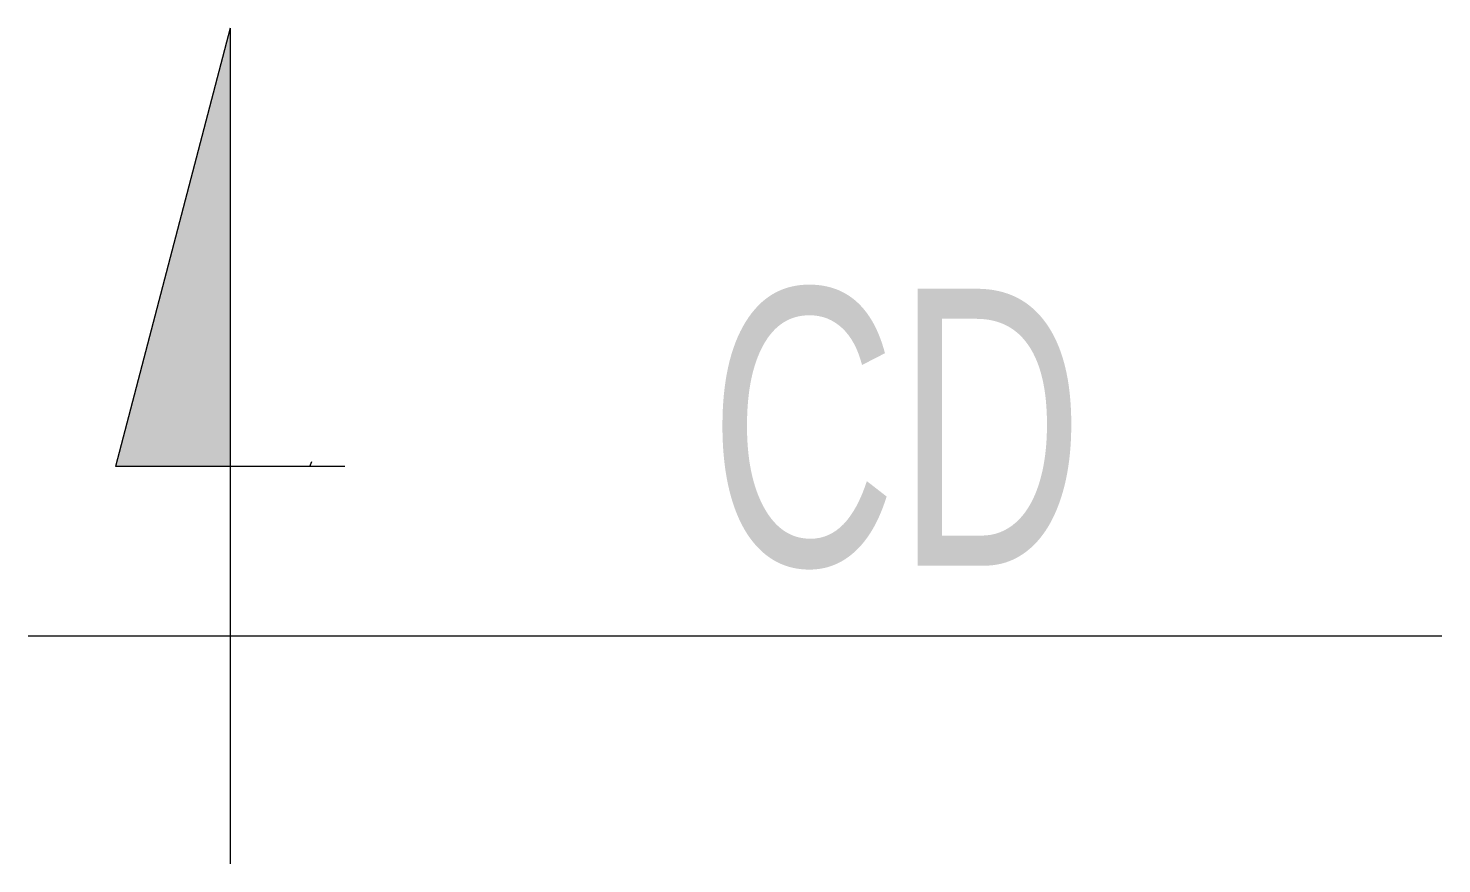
# Model space of a CAD drawing. Header units: millimetres. Extents: x 14.55 to 22.72, y -28.45 to -23.62.
import ezdxf
from ezdxf.enums import TextEntityAlignment as Align

# ---------------------------------------------------------------- set-up
doc = ezdxf.new("R2010")
doc.units = ezdxf.units.MM
doc.header["$MEASUREMENT"] = 0
doc.layers.get('0').update_dxf_attribs({"linetype": 'CONTINUOUS'})
doc.styles.add('2', font='vn_vni.shx', dxfattribs={"width": 0.7, "height": 1.6})

msp = doc.modelspace()

# ---------------------------------------------------------------- linework, layer by layer
for p, q in [((15.7177, -23.62), (15.0547, -26.1526)), ((15.7177, -23.62), (15.7177, -28.447)), ((16.1777, -26.1526), (16.1902, -26.1236)), ((16.3807, -26.1526), (15.0547, -26.1526)), ((14.5515, -27.1296), (22.7177, -27.1296))]:
    msp.add_line(p, q)
msp.add_solid([(15.0547, -26.1526), (15.7177, -26.1526), (15.7177, -23.62)])

# ---------------------------------------------------------------- texts
at = {"style": '2', "width": 0.7}
msp.add_attdef('CD', text='', height=1.6, dxfattribs=at).set_placement((19.5675, -27.2049), align=Align.BOTTOM_CENTER)

doc.saveas('drawing.dxf')
